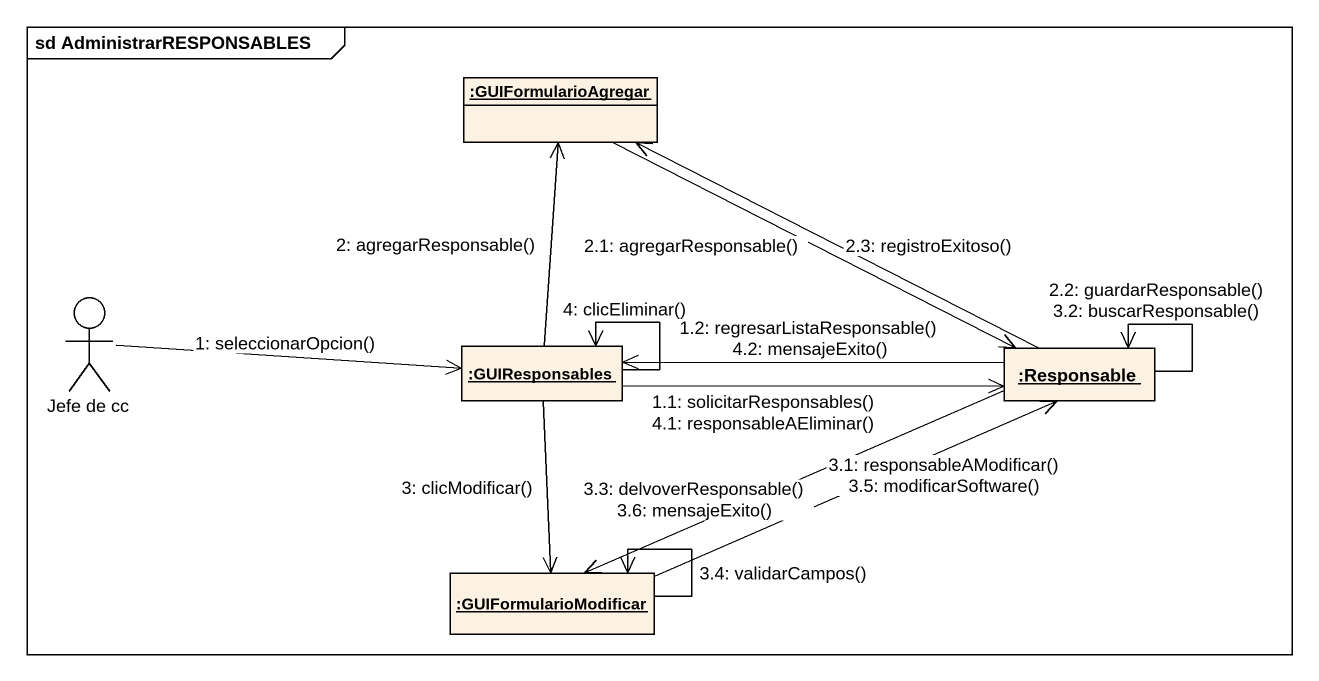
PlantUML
@startuml
mainframe sd AdministrarRESPONSABLES
allowmixing
hide circle
hide empty members
object ":GUIFormularioAgregar" as GUIFormularioAgregar
actor "Jefe de cc" as Jefe_de_cc
object ":GUIResponsables" as GUIResponsables
object ":Responsable" as Responsable
object ":GUIFormularioModificar" as GUIFormularioModificar
Jefe_de_cc -right-> GUIResponsables : 1: seleccionarOpcion()
GUIResponsables -right-> Responsable : 1.1: solicitarResponsables()\n4.1: responsableAEliminar()
Responsable -left-> GUIResponsables : 1.2: regresarListaResponsable()\n4.2: mensajeExito()
GUIResponsables -up-> GUIFormularioAgregar : 2: agregarResponsable()
GUIFormularioAgregar -right-> Responsable : 2.1: agregarResponsable()
Responsable --> Responsable : 2.2: guardarResponsable()\n3.2: buscarResponsable()
Responsable -left-> GUIFormularioAgregar : 2.3: registroExitoso()
GUIResponsables --> GUIFormularioModificar : 3: clicModificar()
GUIFormularioModificar -right-> Responsable : 3.1: responsableAModificar()\n3.5: modificarSoftware()
Responsable -left-> GUIFormularioModificar : 3.3: delvoverResponsable()\n3.6: mensajeExito()
GUIFormularioModificar --> GUIFormularioModificar : 3.4: validarCampos()
GUIResponsables --> GUIResponsables : 4: clicEliminar()
@enduml
